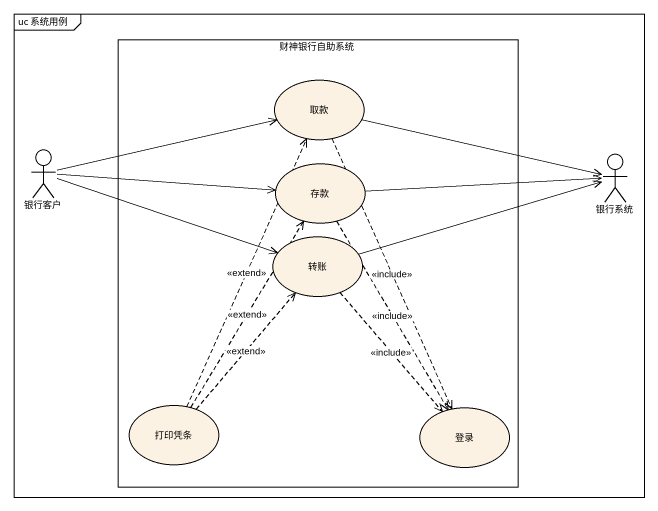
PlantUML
@startuml
mainframe uc 系统用例
rectangle 财神银行自助系统 {
  usecase 取款
  usecase 存款
  usecase 转账
  usecase 打印凭条
  usecase 登录
}
actor 银行客户
actor 银行系统
取款 ..> 登录 : <<include>>
银行客户 -right-> 取款
银行客户 -right-> 存款
银行客户 -right-> 转账
银行系统 <-left- 取款
银行系统 <-left- 转账
存款 -right-> 银行系统
存款 ..> 登录 : <<include>>
转账 ..> 登录 : <<include>>
打印凭条 .up.> 取款 : <<extend>>
打印凭条 .up.> 存款 : <<extend>>
打印凭条 .up.> 转账 : <<extend>>
@enduml
